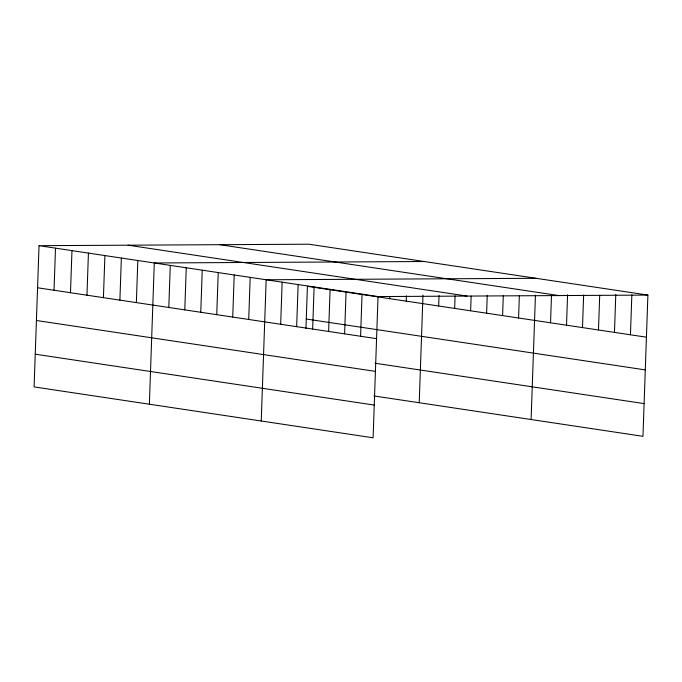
<?xml version="1.0" encoding="UTF-8"?>
<svg xmlns="http://www.w3.org/2000/svg" width="682" height="682" viewBox="0 0 682 682"><rect width="100%" height="100%" fill="white"/><g stroke="black" fill="none" stroke-linecap="round" stroke-linejoin="round"><path stroke-width="1.02" d="M39.036 245.682L34.1 386.916L373.105 437.793L378.041 296.559L39.036 245.682L308.895 244.207L647.9 295.084L642.964 436.318L373.941 395.944M54.031 290.251L55.498 248.154M70.493 292.723L71.968 250.626M86.964 295.195L88.43 253.099M103.425 297.667L104.9 255.571M119.896 300.14L121.362 258.035M136.357 302.612L137.832 260.507M149.367 404.213L154.294 262.979L424.153 261.513M168.804 307.48L170.278 265.383M184.788 309.875L186.254 267.779M200.772 312.279L202.239 270.174M216.748 314.675L218.223 272.578M232.733 317.07L234.207 274.974M248.717 319.474L250.183 277.369M261.232 420.999L266.168 279.773L536.026 278.299M280.677 324.265L282.152 282.169M296.661 326.669L298.128 284.565M305.945 328.502L307.42 286.312L646.434 337.189M312.646 329.065L314.112 286.969M328.622 331.461L330.097 289.364M344.606 333.865L346.072 291.76M360.59 336.26L362.057 294.164M389.754 298.665L389.823 296.559M406.216 301.137L406.404 295.877M419.225 402.738L422.976 295.187M438.662 306.005L439.038 295.485M454.647 308.4L455.09 295.775M470.631 310.804L471.143 296.065M486.616 313.2L487.238 295.306M502.591 315.604L503.29 295.604M518.576 318L519.343 295.894M531.099 419.524L535.438 295.135M550.536 322.799L551.491 295.434M566.52 325.195L567.586 294.675M582.505 327.59L583.639 294.965M598.481 329.994L599.7 295.255M614.465 332.39L615.786 294.496M630.449 334.785L631.847 294.795M378.041 296.559L647.9 295.084M219.834 244.693L558.848 295.57M128.088 245.196L467.093 296.073M306.278 319.023L645.291 369.9M37.561 287.778L376.566 338.656M375.083 363.233L644.106 403.608M36.419 320.497L375.424 371.375M35.242 354.197L374.248 405.074"/></g></svg>
